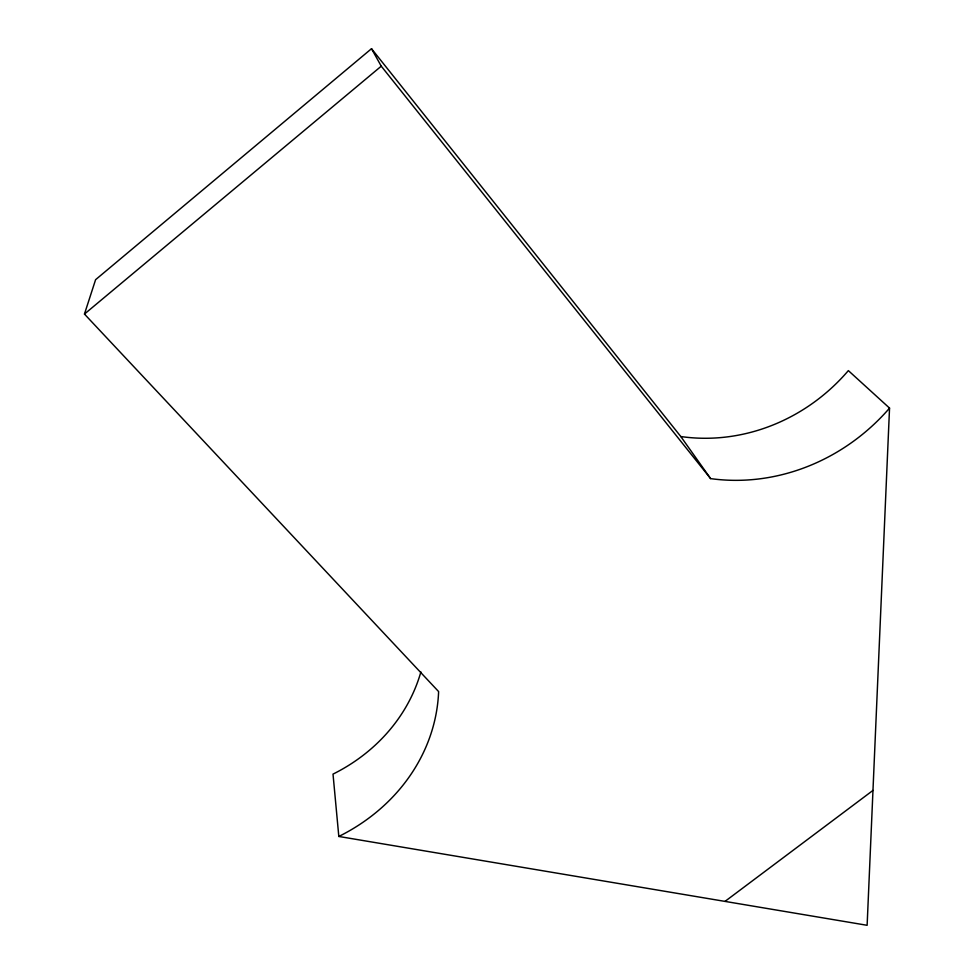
<?xml version="1.0" encoding="UTF-8"?>
<svg xmlns="http://www.w3.org/2000/svg" width="974" height="974" viewBox="0 0 974 974"><rect width="100%" height="100%" fill="white"/><g stroke="black" fill="none" stroke-linecap="round" stroke-linejoin="round"><path stroke-width="1.46" d="M338.818 836.459A191.196 170.243 -3.3 0 0 438.617 691.577L84.458 314.066L95.598 279.684L371.508 48.7L680.802 436.535A185.681 173.384 -51.6 0 0 848.354 370.607L889.542 408.106L867.128 925.3L338.818 836.459L333.011 774.111A178.96 161.355 -2 0 0 420.89 671.914M84.458 314.066L381.26 66.183L371.508 48.7M725.009 901.4L872.972 790.413M381.26 66.183L710.618 478.611A198.793 183.952 -49.4 0 0 889.542 408.106M680.802 436.535L710.618 478.611"/></g></svg>
